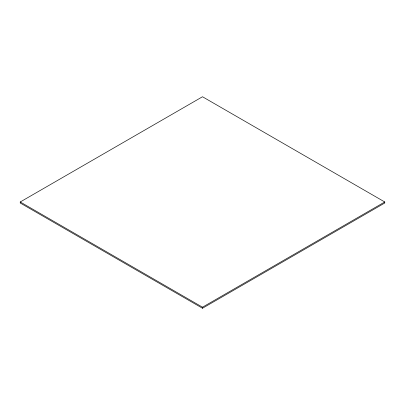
<?xml version="1.0" encoding="UTF-8"?>
<svg xmlns="http://www.w3.org/2000/svg" width="405" height="405" viewBox="0 0 405 405"><rect width="100%" height="100%" fill="white"/><g stroke="black" fill="none" stroke-linecap="round" stroke-linejoin="round"><path stroke-width="0.61" d="M20.25 201.973L202.5 96.754L384.75 201.973L384.75 203.026L202.5 308.245L20.25 203.026L20.25 201.973L202.5 307.192L384.75 201.973M202.5 307.192L202.5 308.245"/></g></svg>
